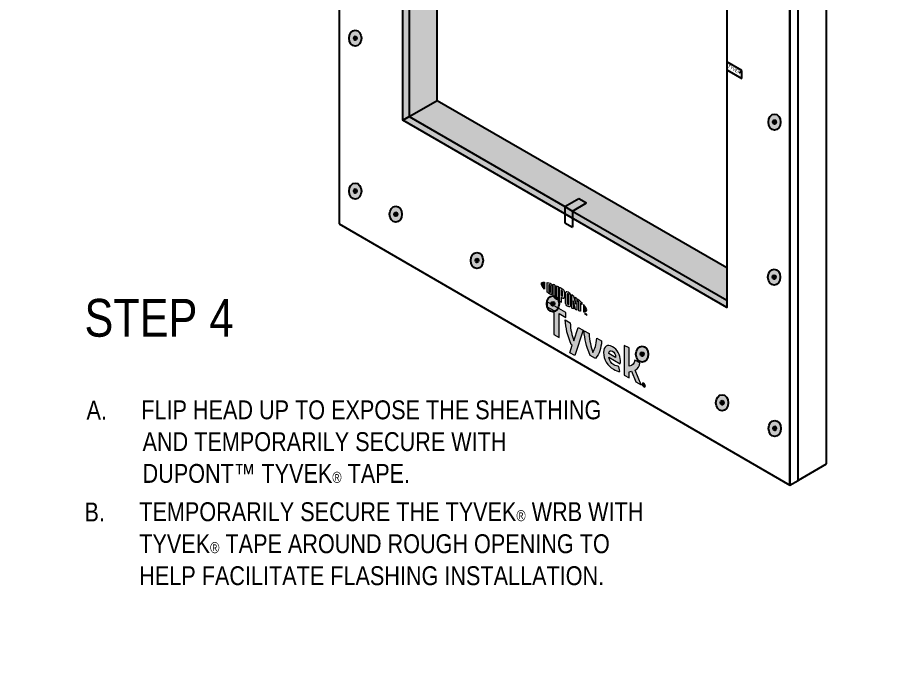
# Model space of a CAD drawing. Header units: inches. Extents: x -17.6 to 82.3, y -15.1 to 23.2.
# Drawn here: x -11.87 to -4.61, y -4.57 to 0.79 of the extents above; entities that cross this region are included whole.
import ezdxf

# ---------------------------------------------------------------- set-up
doc = ezdxf.new("R2010")
doc.units = ezdxf.units.IN
doc.header["$MEASUREMENT"] = 0
for name, color, linetype, lineweight in [('.ATI-TEXT', 7, 'Continuous', 0), ('G-ANNO-TTLB', 7, 'Continuous', 0), ('TYVEK', 7, 'Continuous', 0), ('X-REF - TRACED', 7, 'Continuous', 0)]:
    doc.layers.add(name, color=color, linetype=linetype, lineweight=lineweight)

# ---------------------------------------------------------------- blocks, each defined once
blk = doc.blocks.new('Block_112')
at = {"layer": 'X-REF - TRACED', "true_color": 0x848484, "transparency": 33554687}
h = blk.add_hatch(color=252, dxfattribs=at)
h.dxf.hatch_style = 2
edge = h.paths.add_edge_path()
edge.add_spline(control_points=[(-7.5345, -1.4163), (-7.5345, -1.4273), (-7.5252, -1.443), (-7.509, -1.4612), (-7.509, -1.4612), (-7.509, -1.4012), (-7.509, -1.4012), (-7.5252, -1.4006), (-7.5345, -1.4054), (-7.5345, -1.4163)], knot_values=[0, 0, 0, 0, 1, 1, 1, 2, 2, 2, 3, 3, 3, 3], degree=3, periodic=0)
h = blk.add_hatch(color=252, dxfattribs=at)
h.dxf.hatch_style = 2
edge = h.paths.add_edge_path()
edge.add_spline(control_points=[(-7.4602, -1.4838), (-7.4602, -1.4884), (-7.4626, -1.4885), (-7.4655, -1.4868), (-7.4677, -1.4855), (-7.4712, -1.4826), (-7.474, -1.4801), (-7.474, -1.4801), (-7.474, -1.4227), (-7.474, -1.4227), (-7.4712, -1.4235), (-7.4677, -1.4245), (-7.4655, -1.4258), (-7.4626, -1.4275), (-7.4602, -1.4304), (-7.4602, -1.435), (-7.4602, -1.435), (-7.4602, -1.4838), (-7.4602, -1.4838)], knot_values=[0, 0, 0, 0, 1, 1, 1, 2, 2, 2, 3, 3, 3, 4, 4, 4, 5, 5, 5, 6, 6, 6, 6], degree=3, periodic=0)
edge = h.paths.add_edge_path()
edge.add_spline(control_points=[(-7.4636, -1.4119), (-7.4681, -1.4093), (-7.4747, -1.4071), (-7.4865, -1.4044), (-7.4865, -1.4044), (-7.4865, -1.484), (-7.4865, -1.484), (-7.4761, -1.4936), (-7.4681, -1.5003), (-7.4636, -1.5029), (-7.4532, -1.509), (-7.4473, -1.505), (-7.4473, -1.4933), (-7.4473, -1.4933), (-7.4473, -1.4405), (-7.4473, -1.4405), (-7.4473, -1.4287), (-7.4532, -1.418), (-7.4636, -1.4119)], knot_values=[0, 0, 0, 0, 1, 1, 1, 2, 2, 2, 3, 3, 3, 4, 4, 4, 5, 5, 5, 6, 6, 6, 6], degree=3, periodic=0)
h = blk.add_hatch(color=252, dxfattribs=at)
h.dxf.hatch_style = 2
edge = h.paths.add_edge_path()
edge.add_spline(control_points=[(-7.4108, -1.5216), (-7.4108, -1.5262), (-7.4122, -1.5283), (-7.4172, -1.5247), (-7.4221, -1.5212), (-7.4235, -1.518), (-7.4235, -1.5126), (-7.4235, -1.5126), (-7.4235, -1.426), (-7.4235, -1.426), (-7.4267, -1.4245), (-7.434, -1.4215), (-7.4372, -1.4202), (-7.4372, -1.4202), (-7.4372, -1.5078), (-7.4372, -1.5078), (-7.4372, -1.5217), (-7.4312, -1.5306), (-7.4172, -1.5405), (-7.4044, -1.5496), (-7.3965, -1.5467), (-7.3965, -1.5312), (-7.3965, -1.5312), (-7.3965, -1.4387), (-7.3965, -1.4387), (-7.3992, -1.4373), (-7.408, -1.4331), (-7.4108, -1.4318), (-7.4108, -1.4318), (-7.4108, -1.5216), (-7.4108, -1.5216)], knot_values=[0, 0, 0, 0, 1, 1, 1, 2, 2, 2, 3, 3, 3, 4, 4, 4, 5, 5, 5, 6, 6, 6, 7, 7, 7, 8, 8, 8, 9, 9, 9, 10, 10, 10, 10], degree=3, periodic=0)
h = blk.add_hatch(color=252, dxfattribs=at)
h.dxf.hatch_style = 2
edge = h.paths.add_edge_path()
edge.add_spline(control_points=[(-7.3588, -1.5136), (-7.3588, -1.5186), (-7.3603, -1.5203), (-7.3661, -1.5169), (-7.3661, -1.5169), (-7.3711, -1.5141), (-7.3711, -1.5141), (-7.3711, -1.5141), (-7.3711, -1.4681), (-7.3711, -1.4681), (-7.3689, -1.4692), (-7.3677, -1.4699), (-7.3664, -1.4707), (-7.3601, -1.4743), (-7.3588, -1.4778), (-7.3588, -1.4829), (-7.3588, -1.4829), (-7.3588, -1.5136), (-7.3588, -1.5136)], knot_values=[0, 0, 0, 0, 1, 1, 1, 2, 2, 2, 3, 3, 3, 4, 4, 4, 5, 5, 5, 6, 6, 6, 6], degree=3, periodic=0)
edge = h.paths.add_edge_path()
edge.add_spline(control_points=[(-7.3655, -1.4549), (-7.368, -1.4534), (-7.3771, -1.4486), (-7.3854, -1.4443), (-7.3854, -1.4443), (-7.3854, -1.5609), (-7.3854, -1.5609), (-7.3826, -1.5627), (-7.3751, -1.5674), (-7.3711, -1.5698), (-7.3711, -1.5698), (-7.3711, -1.5303), (-7.3711, -1.5303), (-7.3711, -1.5303), (-7.3655, -1.5335), (-7.3655, -1.5335), (-7.3506, -1.5421), (-7.3443, -1.538), (-7.3443, -1.5232), (-7.3443, -1.5232), (-7.3443, -1.4888), (-7.3443, -1.4888), (-7.3443, -1.4743), (-7.3513, -1.4631), (-7.3655, -1.4549)], knot_values=[0, 0, 0, 0, 1, 1, 1, 2, 2, 2, 3, 3, 3, 4, 4, 4, 5, 5, 5, 6, 6, 6, 7, 7, 7, 8, 8, 8, 8], degree=3, periodic=0)
h = blk.add_hatch(color=252, dxfattribs=at)
h.dxf.hatch_style = 2
edge = h.paths.add_edge_path()
edge.add_spline(control_points=[(-7.3078, -1.5838), (-7.3078, -1.5884), (-7.3091, -1.59), (-7.3142, -1.5872), (-7.3194, -1.5844), (-7.3208, -1.581), (-7.3208, -1.5762), (-7.3208, -1.5762), (-7.3208, -1.5036), (-7.3208, -1.5036), (-7.3208, -1.4988), (-7.3194, -1.497), (-7.3142, -1.5002), (-7.3091, -1.5033), (-7.3078, -1.5065), (-7.3078, -1.5111), (-7.3078, -1.5111), (-7.3078, -1.5838), (-7.3078, -1.5838)], knot_values=[0, 0, 0, 0, 1, 1, 1, 2, 2, 2, 3, 3, 3, 4, 4, 4, 5, 5, 5, 6, 6, 6, 6], degree=3, periodic=0)
edge = h.paths.add_edge_path()
edge.add_spline(control_points=[(-7.3142, -1.4839), (-7.3274, -1.4755), (-7.3353, -1.4777), (-7.3353, -1.493), (-7.3353, -1.493), (-7.3353, -1.5692), (-7.3353, -1.5692), (-7.3353, -1.5854), (-7.3281, -1.5962), (-7.3142, -1.6036), (-7.3005, -1.6108), (-7.2933, -1.609), (-7.2933, -1.5917), (-7.2933, -1.5917), (-7.2933, -1.519), (-7.2933, -1.519), (-7.2933, -1.5026), (-7.2998, -1.493), (-7.3142, -1.4839)], knot_values=[0, 0, 0, 0, 1, 1, 1, 2, 2, 2, 3, 3, 3, 4, 4, 4, 5, 5, 5, 6, 6, 6, 6], degree=3, periodic=0)
h = blk.add_hatch(color=252, dxfattribs=at)
h.dxf.hatch_style = 2
edge = h.paths.add_edge_path()
edge.add_spline(control_points=[(-7.2537, -1.5837), (-7.2537, -1.5837), (-7.2695, -1.5153), (-7.2695, -1.5153), (-7.2739, -1.5122), (-7.2791, -1.5085), (-7.2831, -1.5058), (-7.2831, -1.5058), (-7.2831, -1.6176), (-7.2831, -1.6176), (-7.2802, -1.6189), (-7.273, -1.6221), (-7.2693, -1.6237), (-7.2693, -1.6237), (-7.2705, -1.5572), (-7.2705, -1.5572), (-7.2705, -1.5572), (-7.2537, -1.6302), (-7.2537, -1.6302), (-7.2501, -1.6316), (-7.2449, -1.6336), (-7.2415, -1.6348), (-7.2415, -1.6348), (-7.2415, -1.5365), (-7.2415, -1.5365), (-7.2451, -1.5337), (-7.2516, -1.5287), (-7.2547, -1.5263), (-7.2547, -1.5263), (-7.2537, -1.5837), (-7.2537, -1.5837)], knot_values=[0, 0, 0, 0, 1, 1, 1, 2, 2, 2, 3, 3, 3, 4, 4, 4, 5, 5, 5, 6, 6, 6, 7, 7, 7, 8, 8, 8, 9, 9, 9, 10, 10, 10, 10], degree=3, periodic=0)
h = blk.add_hatch(color=252, dxfattribs=at)
h.dxf.hatch_style = 2
edge = h.paths.add_edge_path()
edge.add_spline(control_points=[(-7.2344, -1.5578), (-7.2309, -1.5606), (-7.2274, -1.5634), (-7.224, -1.5662), (-7.224, -1.5662), (-7.224, -1.6405), (-7.224, -1.6405), (-7.2209, -1.6415), (-7.2151, -1.6431), (-7.2112, -1.644), (-7.2112, -1.644), (-7.2112, -1.5771), (-7.2112, -1.5771), (-7.2075, -1.5803), (-7.204, -1.5835), (-7.2008, -1.5864), (-7.2008, -1.5864), (-7.2008, -1.572), (-7.2008, -1.572), (-7.2109, -1.5621), (-7.2218, -1.5526), (-7.2344, -1.5422), (-7.2344, -1.5422), (-7.2344, -1.5578), (-7.2344, -1.5578)], knot_values=[0, 0, 0, 0, 1, 1, 1, 2, 2, 2, 3, 3, 3, 4, 4, 4, 5, 5, 5, 6, 6, 6, 7, 7, 7, 8, 8, 8, 8], degree=3, periodic=0)
h = blk.add_hatch(color=252, dxfattribs=at)
h.dxf.hatch_style = 2
edge = h.paths.add_edge_path()
edge.add_spline(control_points=[(-7.1599, -1.6326), (-7.1599, -1.6436), (-7.1692, -1.6485), (-7.1855, -1.648), (-7.1855, -1.648), (-7.1855, -1.5879), (-7.1855, -1.5879), (-7.1692, -1.6061), (-7.1599, -1.6217), (-7.1599, -1.6326)], knot_values=[0, 0, 0, 0, 1, 1, 1, 2, 2, 2, 3, 3, 3, 3], degree=3, periodic=0)
h = blk.add_hatch(color=252, dxfattribs=at)
h.dxf.hatch_style = 2
edge = h.paths.add_edge_path()
edge.add_spline(control_points=[(-7.1675, -1.6643), (-7.1675, -1.6643), (-7.166, -1.6652), (-7.166, -1.6652), (-7.166, -1.6652), (-7.1637, -1.6707), (-7.1637, -1.6707), (-7.1637, -1.6707), (-7.1614, -1.6679), (-7.1614, -1.6679), (-7.1614, -1.6679), (-7.1599, -1.6687), (-7.1599, -1.6687), (-7.1599, -1.6687), (-7.1599, -1.6774), (-7.1599, -1.6774), (-7.1599, -1.6774), (-7.1613, -1.6766), (-7.1613, -1.6766), (-7.1613, -1.6766), (-7.1613, -1.6704), (-7.1613, -1.6704), (-7.1613, -1.6704), (-7.1636, -1.6732), (-7.1636, -1.6732), (-7.1636, -1.6732), (-7.1638, -1.6731), (-7.1638, -1.6731), (-7.1638, -1.6731), (-7.1661, -1.6677), (-7.1661, -1.6677), (-7.1661, -1.6677), (-7.1661, -1.6738), (-7.1661, -1.6738), (-7.1661, -1.6738), (-7.1675, -1.673), (-7.1675, -1.673), (-7.1675, -1.673), (-7.1675, -1.6643), (-7.1675, -1.6643)], knot_values=[0, 0, 0, 0, 1, 1, 1, 2, 2, 2, 3, 3, 3, 4, 4, 4, 5, 5, 5, 6, 6, 6, 7, 7, 7, 8, 8, 8, 9, 9, 9, 10, 10, 10, 11, 11, 11, 12, 12, 12, 13, 13, 13, 13], degree=3, periodic=0)
edge = h.paths.add_edge_path()
edge.add_spline(control_points=[(-7.1729, -1.6628), (-7.1729, -1.6628), (-7.1752, -1.6614), (-7.1752, -1.6614), (-7.1752, -1.6614), (-7.1752, -1.6599), (-7.1752, -1.6599), (-7.1752, -1.6599), (-7.1691, -1.6634), (-7.1691, -1.6634), (-7.1691, -1.6634), (-7.1691, -1.6649), (-7.1691, -1.6649), (-7.1691, -1.6649), (-7.1715, -1.6636), (-7.1715, -1.6636), (-7.1715, -1.6636), (-7.1715, -1.6707), (-7.1715, -1.6707), (-7.1715, -1.6707), (-7.1729, -1.6699), (-7.1729, -1.6699), (-7.1729, -1.6699), (-7.1729, -1.6628), (-7.1729, -1.6628)], knot_values=[0, 0, 0, 0, 1, 1, 1, 2, 2, 2, 3, 3, 3, 4, 4, 4, 5, 5, 5, 6, 6, 6, 7, 7, 7, 8, 8, 8, 8], degree=3, periodic=0)
at = {"layer": 'X-REF - TRACED'}
for points, knots in [([(-7.5345, -1.4163), (-7.5345, -1.4273), (-7.5252, -1.443), (-7.509, -1.4612), (-7.509, -1.4612), (-7.509, -1.4012), (-7.509, -1.4012), (-7.5252, -1.4006), (-7.5345, -1.4054), (-7.5345, -1.4163)], [0, 0, 0, 0, 1, 1, 1, 2, 2, 2, 3, 3, 3, 3]), ([(-7.4636, -1.4119), (-7.4681, -1.4093), (-7.4747, -1.4071), (-7.4865, -1.4044), (-7.4865, -1.4044), (-7.4865, -1.484), (-7.4865, -1.484), (-7.4761, -1.4936), (-7.4681, -1.5003), (-7.4636, -1.5029), (-7.4532, -1.509), (-7.4473, -1.505), (-7.4473, -1.4933), (-7.4473, -1.4933), (-7.4473, -1.4405), (-7.4473, -1.4405), (-7.4473, -1.4287), (-7.4532, -1.418), (-7.4636, -1.4119)], [0, 0, 0, 0, 1, 1, 1, 2, 2, 2, 3, 3, 3, 4, 4, 4, 5, 5, 5, 6, 6, 6, 6]), ([(-7.4602, -1.4838), (-7.4602, -1.4884), (-7.4626, -1.4885), (-7.4655, -1.4868), (-7.4677, -1.4855), (-7.4712, -1.4826), (-7.474, -1.4801), (-7.474, -1.4801), (-7.474, -1.4227), (-7.474, -1.4227), (-7.4712, -1.4235), (-7.4677, -1.4245), (-7.4655, -1.4258), (-7.4626, -1.4275), (-7.4602, -1.4304), (-7.4602, -1.435), (-7.4602, -1.435), (-7.4602, -1.4838), (-7.4602, -1.4838)], [0, 0, 0, 0, 1, 1, 1, 2, 2, 2, 3, 3, 3, 4, 4, 4, 5, 5, 5, 6, 6, 6, 6]), ([(-7.4108, -1.5216), (-7.4108, -1.5262), (-7.4122, -1.5283), (-7.4172, -1.5247), (-7.4221, -1.5212), (-7.4235, -1.518), (-7.4235, -1.5126), (-7.4235, -1.5126), (-7.4235, -1.426), (-7.4235, -1.426), (-7.4267, -1.4245), (-7.434, -1.4215), (-7.4372, -1.4202), (-7.4372, -1.4202), (-7.4372, -1.5078), (-7.4372, -1.5078), (-7.4372, -1.5217), (-7.4312, -1.5306), (-7.4172, -1.5405), (-7.4044, -1.5496), (-7.3965, -1.5467), (-7.3965, -1.5312), (-7.3965, -1.5312), (-7.3965, -1.4387), (-7.3965, -1.4387), (-7.3992, -1.4373), (-7.408, -1.4331), (-7.4108, -1.4318), (-7.4108, -1.4318), (-7.4108, -1.5216), (-7.4108, -1.5216)], [0, 0, 0, 0, 1, 1, 1, 2, 2, 2, 3, 3, 3, 4, 4, 4, 5, 5, 5, 6, 6, 6, 7, 7, 7, 8, 8, 8, 9, 9, 9, 10, 10, 10, 10]), ([(-7.3655, -1.4549), (-7.368, -1.4534), (-7.3771, -1.4486), (-7.3854, -1.4443), (-7.3854, -1.4443), (-7.3854, -1.5609), (-7.3854, -1.5609), (-7.3826, -1.5627), (-7.3751, -1.5674), (-7.3711, -1.5698), (-7.3711, -1.5698), (-7.3711, -1.5303), (-7.3711, -1.5303), (-7.3711, -1.5303), (-7.3655, -1.5335), (-7.3655, -1.5335), (-7.3506, -1.5421), (-7.3443, -1.538), (-7.3443, -1.5232), (-7.3443, -1.5232), (-7.3443, -1.4888), (-7.3443, -1.4888), (-7.3443, -1.4743), (-7.3513, -1.4631), (-7.3655, -1.4549)], [0, 0, 0, 0, 1, 1, 1, 2, 2, 2, 3, 3, 3, 4, 4, 4, 5, 5, 5, 6, 6, 6, 7, 7, 7, 8, 8, 8, 8]), ([(-7.3588, -1.5136), (-7.3588, -1.5186), (-7.3603, -1.5203), (-7.3661, -1.5169), (-7.3661, -1.5169), (-7.3711, -1.5141), (-7.3711, -1.5141), (-7.3711, -1.5141), (-7.3711, -1.4681), (-7.3711, -1.4681), (-7.3689, -1.4692), (-7.3677, -1.4699), (-7.3664, -1.4707), (-7.3601, -1.4743), (-7.3588, -1.4778), (-7.3588, -1.4829), (-7.3588, -1.4829), (-7.3588, -1.5136), (-7.3588, -1.5136)], [0, 0, 0, 0, 1, 1, 1, 2, 2, 2, 3, 3, 3, 4, 4, 4, 5, 5, 5, 6, 6, 6, 6]), ([(-7.3142, -1.4839), (-7.3274, -1.4755), (-7.3353, -1.4777), (-7.3353, -1.493), (-7.3353, -1.493), (-7.3353, -1.5692), (-7.3353, -1.5692), (-7.3353, -1.5854), (-7.3281, -1.5962), (-7.3142, -1.6036), (-7.3005, -1.6108), (-7.2933, -1.609), (-7.2933, -1.5917), (-7.2933, -1.5917), (-7.2933, -1.519), (-7.2933, -1.519), (-7.2933, -1.5026), (-7.2998, -1.493), (-7.3142, -1.4839)], [0, 0, 0, 0, 1, 1, 1, 2, 2, 2, 3, 3, 3, 4, 4, 4, 5, 5, 5, 6, 6, 6, 6]), ([(-7.3078, -1.5838), (-7.3078, -1.5884), (-7.3091, -1.59), (-7.3142, -1.5872), (-7.3194, -1.5844), (-7.3208, -1.581), (-7.3208, -1.5762), (-7.3208, -1.5762), (-7.3208, -1.5036), (-7.3208, -1.5036), (-7.3208, -1.4988), (-7.3194, -1.497), (-7.3142, -1.5002), (-7.3091, -1.5033), (-7.3078, -1.5065), (-7.3078, -1.5111), (-7.3078, -1.5111), (-7.3078, -1.5838), (-7.3078, -1.5838)], [0, 0, 0, 0, 1, 1, 1, 2, 2, 2, 3, 3, 3, 4, 4, 4, 5, 5, 5, 6, 6, 6, 6]), ([(-7.2537, -1.5837), (-7.2537, -1.5837), (-7.2695, -1.5153), (-7.2695, -1.5153), (-7.2739, -1.5122), (-7.2791, -1.5085), (-7.2831, -1.5058), (-7.2831, -1.5058), (-7.2831, -1.6176), (-7.2831, -1.6176), (-7.2802, -1.6189), (-7.273, -1.6221), (-7.2693, -1.6237), (-7.2693, -1.6237), (-7.2705, -1.5572), (-7.2705, -1.5572), (-7.2705, -1.5572), (-7.2537, -1.6302), (-7.2537, -1.6302), (-7.2501, -1.6316), (-7.2449, -1.6336), (-7.2415, -1.6348), (-7.2415, -1.6348), (-7.2415, -1.5365), (-7.2415, -1.5365), (-7.2451, -1.5337), (-7.2516, -1.5287), (-7.2547, -1.5263), (-7.2547, -1.5263), (-7.2537, -1.5837), (-7.2537, -1.5837)], [0, 0, 0, 0, 1, 1, 1, 2, 2, 2, 3, 3, 3, 4, 4, 4, 5, 5, 5, 6, 6, 6, 7, 7, 7, 8, 8, 8, 9, 9, 9, 10, 10, 10, 10]), ([(-7.2344, -1.5578), (-7.2309, -1.5606), (-7.2274, -1.5634), (-7.224, -1.5662), (-7.224, -1.5662), (-7.224, -1.6405), (-7.224, -1.6405), (-7.2209, -1.6415), (-7.2151, -1.6431), (-7.2112, -1.644), (-7.2112, -1.644), (-7.2112, -1.5771), (-7.2112, -1.5771), (-7.2075, -1.5803), (-7.204, -1.5835), (-7.2008, -1.5864), (-7.2008, -1.5864), (-7.2008, -1.572), (-7.2008, -1.572), (-7.2109, -1.5621), (-7.2218, -1.5526), (-7.2344, -1.5422), (-7.2344, -1.5422), (-7.2344, -1.5578), (-7.2344, -1.5578)], [0, 0, 0, 0, 1, 1, 1, 2, 2, 2, 3, 3, 3, 4, 4, 4, 5, 5, 5, 6, 6, 6, 7, 7, 7, 8, 8, 8, 8]), ([(-7.1599, -1.6326), (-7.1599, -1.6436), (-7.1692, -1.6485), (-7.1855, -1.648), (-7.1855, -1.648), (-7.1855, -1.5879), (-7.1855, -1.5879), (-7.1692, -1.6061), (-7.1599, -1.6217), (-7.1599, -1.6326)], [0, 0, 0, 0, 1, 1, 1, 2, 2, 2, 3, 3, 3, 3]), ([(-7.1729, -1.6628), (-7.1729, -1.6628), (-7.1752, -1.6614), (-7.1752, -1.6614), (-7.1752, -1.6614), (-7.1752, -1.6599), (-7.1752, -1.6599), (-7.1752, -1.6599), (-7.1691, -1.6634), (-7.1691, -1.6634), (-7.1691, -1.6634), (-7.1691, -1.6649), (-7.1691, -1.6649), (-7.1691, -1.6649), (-7.1715, -1.6636), (-7.1715, -1.6636), (-7.1715, -1.6636), (-7.1715, -1.6707), (-7.1715, -1.6707), (-7.1715, -1.6707), (-7.1729, -1.6699), (-7.1729, -1.6699), (-7.1729, -1.6699), (-7.1729, -1.6628), (-7.1729, -1.6628)], [0, 0, 0, 0, 1, 1, 1, 2, 2, 2, 3, 3, 3, 4, 4, 4, 5, 5, 5, 6, 6, 6, 7, 7, 7, 8, 8, 8, 8]), ([(-7.1675, -1.6643), (-7.1675, -1.6643), (-7.166, -1.6652), (-7.166, -1.6652), (-7.166, -1.6652), (-7.1637, -1.6707), (-7.1637, -1.6707), (-7.1637, -1.6707), (-7.1614, -1.6679), (-7.1614, -1.6679), (-7.1614, -1.6679), (-7.1599, -1.6687), (-7.1599, -1.6687), (-7.1599, -1.6687), (-7.1599, -1.6774), (-7.1599, -1.6774), (-7.1599, -1.6774), (-7.1613, -1.6766), (-7.1613, -1.6766), (-7.1613, -1.6766), (-7.1613, -1.6704), (-7.1613, -1.6704), (-7.1613, -1.6704), (-7.1636, -1.6732), (-7.1636, -1.6732), (-7.1636, -1.6732), (-7.1638, -1.6731), (-7.1638, -1.6731), (-7.1638, -1.6731), (-7.1661, -1.6677), (-7.1661, -1.6677), (-7.1661, -1.6677), (-7.1661, -1.6738), (-7.1661, -1.6738), (-7.1661, -1.6738), (-7.1675, -1.673), (-7.1675, -1.673), (-7.1675, -1.673), (-7.1675, -1.6643), (-7.1675, -1.6643)], [0, 0, 0, 0, 1, 1, 1, 2, 2, 2, 3, 3, 3, 4, 4, 4, 5, 5, 5, 6, 6, 6, 7, 7, 7, 8, 8, 8, 9, 9, 9, 10, 10, 10, 11, 11, 11, 12, 12, 12, 13, 13, 13, 13])]:
    blk.add_open_spline(points, degree=3, knots=knots, dxfattribs=at)
blk = doc.blocks.new('Block_116')
at = {"layer": 'X-REF - TRACED', "true_color": 0x848484, "transparency": 33554687}
h = blk.add_hatch(color=252, dxfattribs=at)
h.dxf.hatch_style = 2
h.paths.add_polyline_path([(-7.3327, -1.6528), (-7.4865, -1.564), (-7.4865, -1.6058), (-7.431, -1.6379), (-7.431, -1.8357), (-7.3883, -1.8604), (-7.3883, -1.6625), (-7.3327, -1.6946)])
h = blk.add_hatch(color=252, dxfattribs=at)
h.dxf.hatch_style = 2
edge = h.paths.add_edge_path()
edge.add_spline(control_points=[(-7.0771, -1.8651), (-7.0798, -1.9221), (-7.0911, -1.9553), (-7.1087, -1.9838), (-7.1258, -1.9353), (-7.1368, -1.8892), (-7.1401, -1.8287), (-7.1401, -1.8287), (-7.1816, -1.8048), (-7.1816, -1.8048), (-7.1771, -1.8762), (-7.1637, -1.9281), (-7.1314, -2.0087), (-7.1314, -2.0087), (-7.0858, -2.035), (-7.0858, -2.035), (-7.0547, -1.991), (-7.0419, -1.9543), (-7.0359, -1.8889), (-7.0359, -1.8889), (-7.0771, -1.8651), (-7.0771, -1.8651)], knot_values=[0, 0, 0, 0, 1, 1, 1, 2, 2, 2, 3, 3, 3, 4, 4, 4, 5, 5, 5, 6, 6, 6, 7, 7, 7, 7], degree=3, periodic=0)
h = blk.add_hatch(color=252, dxfattribs=at)
h.dxf.hatch_style = 2
edge = h.paths.add_edge_path()
edge.add_spline(control_points=[(-6.9771, -1.9937), (-6.9771, -1.9937), (-6.9203, -2.0265), (-6.9203, -2.0265), (-6.9203, -2.0265), (-6.9203, -2.0224), (-6.9203, -2.0224), (-6.9203, -2.0032), (-6.9293, -1.984), (-6.9457, -1.9745), (-6.963, -1.9645), (-6.9744, -1.972), (-6.9771, -1.9937)], knot_values=[0, 0, 0, 0, 1, 1, 1, 2, 2, 2, 3, 3, 3, 4, 4, 4, 4], degree=3, periodic=0)
edge = h.paths.add_edge_path()
edge.add_spline(control_points=[(-6.8866, -2.1425), (-6.8997, -2.1418), (-6.9191, -2.1353), (-6.9388, -2.124), (-6.9869, -2.0962), (-7.0198, -2.0423), (-7.0198, -1.9855), (-7.0198, -1.9311), (-6.9896, -1.9115), (-6.9457, -1.9369), (-6.9066, -1.9594), (-6.8809, -2.0061), (-6.8809, -2.052), (-6.8809, -2.0622), (-6.8815, -2.0708), (-6.8821, -2.0773), (-6.8821, -2.0773), (-6.9765, -2.0228), (-6.9765, -2.0228), (-6.9726, -2.0524), (-6.9586, -2.0729), (-6.9347, -2.0867), (-6.92, -2.0951), (-6.906, -2.0995), (-6.8932, -2.1007), (-6.8932, -2.1007), (-6.8866, -2.1425), (-6.8866, -2.1425)], knot_values=[0, 0, 0, 0, 1, 1, 1, 2, 2, 2, 3, 3, 3, 4, 4, 4, 5, 5, 5, 6, 6, 6, 7, 7, 7, 8, 8, 8, 9, 9, 9, 9], degree=3, periodic=0)
h = blk.add_hatch(color=252, dxfattribs=at)
h.dxf.hatch_style = 2
edge = h.paths.add_edge_path()
edge.add_spline(control_points=[(-6.7588, -2.1304), (-6.7588, -2.1304), (-6.7092, -2.2524), (-6.7092, -2.2524), (-6.7092, -2.2524), (-6.754, -2.2266), (-6.754, -2.2266), (-6.754, -2.2266), (-6.7883, -2.14), (-6.7883, -2.14), (-6.7946, -2.1415), (-6.8012, -2.1429), (-6.8083, -2.1438), (-6.8083, -2.1438), (-6.8083, -2.1952), (-6.8083, -2.1952), (-6.8083, -2.1952), (-6.8496, -2.1714), (-6.8496, -2.1714), (-6.8496, -2.1714), (-6.8496, -1.926), (-6.8496, -1.926), (-6.8496, -1.926), (-6.8083, -1.9474), (-6.8083, -1.9474), (-6.8083, -1.9474), (-6.8083, -2.0983), (-6.8083, -2.0983), (-6.7803, -2.0936), (-6.7665, -2.0776), (-6.7618, -2.0472), (-6.7618, -2.0472), (-6.7209, -2.0708), (-6.7209, -2.0708), (-6.7217, -2.0997), (-6.7349, -2.1185), (-6.7588, -2.1304)], knot_values=[0, 0, 0, 0, 1, 1, 1, 2, 2, 2, 3, 3, 3, 4, 4, 4, 5, 5, 5, 6, 6, 6, 7, 7, 7, 8, 8, 8, 9, 9, 9, 10, 10, 10, 11, 11, 11, 12, 12, 12, 12], degree=3, periodic=0)
at = {"layer": 'X-REF - TRACED'}
blk.add_lwpolyline([(-7.3327, -1.6528), (-7.4865, -1.564), (-7.4865, -1.6058), (-7.431, -1.6379), (-7.431, -1.8357), (-7.3883, -1.8604), (-7.3883, -1.6625), (-7.3327, -1.6946)], close=True, dxfattribs=at)
for points, knots in [([(-7.0771, -1.8651), (-7.0798, -1.9221), (-7.0911, -1.9553), (-7.1087, -1.9838), (-7.1258, -1.9353), (-7.1368, -1.8892), (-7.1401, -1.8287), (-7.1401, -1.8287), (-7.1816, -1.8048), (-7.1816, -1.8048), (-7.1771, -1.8762), (-7.1637, -1.9281), (-7.1314, -2.0087), (-7.1314, -2.0087), (-7.0858, -2.035), (-7.0858, -2.035), (-7.0547, -1.991), (-7.0419, -1.9543), (-7.0359, -1.8889), (-7.0359, -1.8889), (-7.0771, -1.8651), (-7.0771, -1.8651)], [0, 0, 0, 0, 1, 1, 1, 2, 2, 2, 3, 3, 3, 4, 4, 4, 5, 5, 5, 6, 6, 6, 7, 7, 7, 7]), ([(-6.8866, -2.1425), (-6.8997, -2.1418), (-6.9191, -2.1353), (-6.9388, -2.124), (-6.9869, -2.0962), (-7.0198, -2.0423), (-7.0198, -1.9855), (-7.0198, -1.9311), (-6.9896, -1.9115), (-6.9457, -1.9369), (-6.9066, -1.9594), (-6.8809, -2.0061), (-6.8809, -2.052), (-6.8809, -2.0622), (-6.8815, -2.0708), (-6.8821, -2.0773), (-6.8821, -2.0773), (-6.9765, -2.0228), (-6.9765, -2.0228), (-6.9726, -2.0524), (-6.9586, -2.0729), (-6.9347, -2.0867), (-6.92, -2.0951), (-6.906, -2.0995), (-6.8932, -2.1007), (-6.8932, -2.1007), (-6.8866, -2.1425), (-6.8866, -2.1425)], [0, 0, 0, 0, 1, 1, 1, 2, 2, 2, 3, 3, 3, 4, 4, 4, 5, 5, 5, 6, 6, 6, 7, 7, 7, 8, 8, 8, 9, 9, 9, 9]), ([(-6.7588, -2.1304), (-6.7588, -2.1304), (-6.7092, -2.2524), (-6.7092, -2.2524), (-6.7092, -2.2524), (-6.754, -2.2266), (-6.754, -2.2266), (-6.754, -2.2266), (-6.7883, -2.14), (-6.7883, -2.14), (-6.7946, -2.1415), (-6.8012, -2.1429), (-6.8083, -2.1438), (-6.8083, -2.1438), (-6.8083, -2.1952), (-6.8083, -2.1952), (-6.8083, -2.1952), (-6.8496, -2.1714), (-6.8496, -2.1714), (-6.8496, -2.1714), (-6.8496, -1.926), (-6.8496, -1.926), (-6.8496, -1.926), (-6.8083, -1.9474), (-6.8083, -1.9474), (-6.8083, -1.9474), (-6.8083, -2.0983), (-6.8083, -2.0983), (-6.7803, -2.0936), (-6.7665, -2.0776), (-6.7618, -2.0472), (-6.7618, -2.0472), (-6.7209, -2.0708), (-6.7209, -2.0708), (-6.7217, -2.0997), (-6.7349, -2.1185), (-6.7588, -2.1304)], [0, 0, 0, 0, 1, 1, 1, 2, 2, 2, 3, 3, 3, 4, 4, 4, 5, 5, 5, 6, 6, 6, 7, 7, 7, 8, 8, 8, 9, 9, 9, 10, 10, 10, 11, 11, 11, 12, 12, 12, 12]), ([(-6.9771, -1.9937), (-6.9771, -1.9937), (-6.9203, -2.0265), (-6.9203, -2.0265), (-6.9203, -2.0265), (-6.9203, -2.0224), (-6.9203, -2.0224), (-6.9203, -2.0032), (-6.9293, -1.984), (-6.9457, -1.9745), (-6.963, -1.9645), (-6.9744, -1.972), (-6.9771, -1.9937)], [0, 0, 0, 0, 1, 1, 1, 2, 2, 2, 3, 3, 3, 4, 4, 4, 4])]:
    blk.add_open_spline(points, degree=3, knots=knots, dxfattribs=at)
blk = doc.blocks.new('Block_115')
at = {"layer": 'X-REF - TRACED', "true_color": 0x848484, "transparency": 33554687}
h = blk.add_hatch(color=252, dxfattribs=at)
h.dxf.hatch_style = 2
edge = h.paths.add_edge_path()
edge.add_spline(control_points=[(-7.2301, -1.7767), (-7.2301, -1.7767), (-7.2671, -1.8871), (-7.2671, -1.8871), (-7.2829, -1.8409), (-7.2931, -1.7963), (-7.2962, -1.7386), (-7.2962, -1.7386), (-7.3377, -1.7146), (-7.3377, -1.7146), (-7.3333, -1.786), (-7.3198, -1.8379), (-7.2876, -1.9185), (-7.2876, -1.9185), (-7.2793, -1.9233), (-7.2793, -1.9233), (-7.2793, -1.9233), (-7.3004, -1.9864), (-7.3004, -1.9864), (-7.3004, -1.9864), (-7.2592, -2.0102), (-7.2592, -2.0102), (-7.2592, -2.0102), (-7.1889, -1.8005), (-7.1889, -1.8005), (-7.1889, -1.8005), (-7.2301, -1.7767), (-7.2301, -1.7767)], knot_values=[0, 0, 0, 0, 1, 1, 1, 2, 2, 2, 3, 3, 3, 4, 4, 4, 5, 5, 5, 6, 6, 6, 7, 7, 7, 8, 8, 8, 9, 9, 9, 9], degree=3, periodic=0)
at = {"layer": 'X-REF - TRACED'}
blk.add_open_spline([(-7.2301, -1.7767), (-7.2301, -1.7767), (-7.2671, -1.8871), (-7.2671, -1.8871), (-7.2829, -1.8409), (-7.2931, -1.7963), (-7.2962, -1.7386), (-7.2962, -1.7386), (-7.3377, -1.7146), (-7.3377, -1.7146), (-7.3333, -1.786), (-7.3198, -1.8379), (-7.2876, -1.9185), (-7.2876, -1.9185), (-7.2793, -1.9233), (-7.2793, -1.9233), (-7.2793, -1.9233), (-7.3004, -1.9864), (-7.3004, -1.9864), (-7.3004, -1.9864), (-7.2592, -2.0102), (-7.2592, -2.0102), (-7.2592, -2.0102), (-7.1889, -1.8005), (-7.1889, -1.8005), (-7.1889, -1.8005), (-7.2301, -1.7767), (-7.2301, -1.7767)], degree=3, knots=[0, 0, 0, 0, 1, 1, 1, 2, 2, 2, 3, 3, 3, 4, 4, 4, 5, 5, 5, 6, 6, 6, 7, 7, 7, 8, 8, 8, 9, 9, 9, 9], dxfattribs=at)
blk.add_blockref('Block_116', (0, 0), dxfattribs=at)
blk = doc.blocks.new('Block_117')
at = {"layer": 'X-REF - TRACED', "true_color": 0x848484, "transparency": 33554687}
h = blk.add_hatch(color=252, dxfattribs=at)
h.dxf.hatch_style = 2
edge = h.paths.add_edge_path()
edge.add_spline(control_points=[(-6.6894, -2.2477), (-6.6894, -2.2477), (-6.6894, -2.2522), (-6.6894, -2.2522), (-6.6894, -2.2522), (-6.6877, -2.2532), (-6.6877, -2.2532), (-6.6861, -2.2541), (-6.6852, -2.2541), (-6.6852, -2.2524), (-6.6852, -2.2507), (-6.6861, -2.2496), (-6.6877, -2.2487), (-6.6877, -2.2487), (-6.6894, -2.2477), (-6.6894, -2.2477)], knot_values=[0, 0, 0, 0, 1, 1, 1, 2, 2, 2, 3, 3, 3, 4, 4, 4, 5, 5, 5, 5], degree=3, periodic=0)
edge = h.paths.add_edge_path()
edge.add_spline(control_points=[(-6.6924, -2.2432), (-6.6924, -2.2432), (-6.6877, -2.2459), (-6.6877, -2.2459), (-6.6841, -2.2479), (-6.6824, -2.2509), (-6.6824, -2.2541), (-6.6824, -2.2562), (-6.6833, -2.2573), (-6.685, -2.2571), (-6.6841, -2.2595), (-6.6829, -2.2621), (-6.6814, -2.265), (-6.6814, -2.265), (-6.6849, -2.263), (-6.6849, -2.263), (-6.6862, -2.2604), (-6.6871, -2.2582), (-6.6879, -2.2559), (-6.6879, -2.2559), (-6.6894, -2.255), (-6.6894, -2.255), (-6.6894, -2.255), (-6.6894, -2.2604), (-6.6894, -2.2604), (-6.6894, -2.2604), (-6.6924, -2.2587), (-6.6924, -2.2587), (-6.6924, -2.2587), (-6.6924, -2.2432), (-6.6924, -2.2432)], knot_values=[0, 0, 0, 0, 1, 1, 1, 2, 2, 2, 3, 3, 3, 4, 4, 4, 5, 5, 5, 6, 6, 6, 7, 7, 7, 8, 8, 8, 9, 9, 9, 10, 10, 10, 10], degree=3, periodic=0)
edge = h.paths.add_edge_path()
edge.add_spline(control_points=[(-6.6876, -2.242), (-6.6941, -2.2382), (-6.6978, -2.2404), (-6.6978, -2.2481), (-6.6978, -2.2559), (-6.6941, -2.2622), (-6.6876, -2.266), (-6.6811, -2.2697), (-6.6774, -2.2676), (-6.6774, -2.2599), (-6.6774, -2.2522), (-6.6811, -2.2457), (-6.6876, -2.242)], knot_values=[0, 0, 0, 0, 1, 1, 1, 2, 2, 2, 3, 3, 3, 4, 4, 4, 4], degree=3, periodic=0)
edge = h.paths.add_edge_path()
edge.add_spline(control_points=[(-6.6876, -2.2389), (-6.6796, -2.2435), (-6.6743, -2.2524), (-6.6743, -2.2617), (-6.6743, -2.2709), (-6.6796, -2.2736), (-6.6876, -2.269), (-6.6957, -2.2643), (-6.7009, -2.2555), (-6.7009, -2.2463), (-6.7009, -2.2371), (-6.6956, -2.2342), (-6.6876, -2.2389)], knot_values=[0, 0, 0, 0, 1, 1, 1, 2, 2, 2, 3, 3, 3, 4, 4, 4, 4], degree=3, periodic=0)
at = {"layer": 'X-REF - TRACED'}
for points, knots in [([(-6.6876, -2.2389), (-6.6796, -2.2435), (-6.6743, -2.2524), (-6.6743, -2.2617), (-6.6743, -2.2709), (-6.6796, -2.2736), (-6.6876, -2.269), (-6.6957, -2.2643), (-6.7009, -2.2555), (-6.7009, -2.2463), (-6.7009, -2.2371), (-6.6956, -2.2342), (-6.6876, -2.2389)], [0, 0, 0, 0, 1, 1, 1, 2, 2, 2, 3, 3, 3, 4, 4, 4, 4]), ([(-6.6876, -2.242), (-6.6941, -2.2382), (-6.6978, -2.2404), (-6.6978, -2.2481), (-6.6978, -2.2559), (-6.6941, -2.2622), (-6.6876, -2.266), (-6.6811, -2.2697), (-6.6774, -2.2676), (-6.6774, -2.2599), (-6.6774, -2.2522), (-6.6811, -2.2457), (-6.6876, -2.242)], [0, 0, 0, 0, 1, 1, 1, 2, 2, 2, 3, 3, 3, 4, 4, 4, 4]), ([(-6.6924, -2.2432), (-6.6924, -2.2432), (-6.6877, -2.2459), (-6.6877, -2.2459), (-6.6841, -2.2479), (-6.6824, -2.2509), (-6.6824, -2.2541), (-6.6824, -2.2562), (-6.6833, -2.2573), (-6.685, -2.2571), (-6.6841, -2.2595), (-6.6829, -2.2621), (-6.6814, -2.265), (-6.6814, -2.265), (-6.6849, -2.263), (-6.6849, -2.263), (-6.6862, -2.2604), (-6.6871, -2.2582), (-6.6879, -2.2559), (-6.6879, -2.2559), (-6.6894, -2.255), (-6.6894, -2.255), (-6.6894, -2.255), (-6.6894, -2.2604), (-6.6894, -2.2604), (-6.6894, -2.2604), (-6.6924, -2.2587), (-6.6924, -2.2587), (-6.6924, -2.2587), (-6.6924, -2.2432), (-6.6924, -2.2432)], [0, 0, 0, 0, 1, 1, 1, 2, 2, 2, 3, 3, 3, 4, 4, 4, 5, 5, 5, 6, 6, 6, 7, 7, 7, 8, 8, 8, 9, 9, 9, 10, 10, 10, 10]), ([(-6.6894, -2.2477), (-6.6894, -2.2477), (-6.6894, -2.2522), (-6.6894, -2.2522), (-6.6894, -2.2522), (-6.6877, -2.2532), (-6.6877, -2.2532), (-6.6861, -2.2541), (-6.6852, -2.2541), (-6.6852, -2.2524), (-6.6852, -2.2507), (-6.6861, -2.2496), (-6.6877, -2.2487), (-6.6877, -2.2487), (-6.6894, -2.2477), (-6.6894, -2.2477)], [0, 0, 0, 0, 1, 1, 1, 2, 2, 2, 3, 3, 3, 4, 4, 4, 5, 5, 5, 5])]:
    blk.add_open_spline(points, degree=3, knots=knots, dxfattribs=at)
blk = doc.blocks.new('Block_114')
at = {"layer": 'X-REF - TRACED'}
for name in ['Block_115', 'Block_117']:
    blk.add_blockref(name, (0, 0), dxfattribs=at)
blk = doc.blocks.new('Block_113')
at = {"layer": 'X-REF - TRACED'}
blk.add_blockref('Block_114', (0, 0), dxfattribs=at)
blk = doc.blocks.new('Block_111')
at = {"layer": 'X-REF - TRACED'}
for name in ['Block_112', 'Block_113']:
    blk.add_blockref(name, (0, 0), dxfattribs=at)
blk = doc.blocks.new('Block_205')
at = {"layer": 'TYVEK', "true_color": 0x003b71, "transparency": 33554687}
h = blk.add_hatch(color=156, dxfattribs=at)
h.dxf.hatch_style = 2
edge = h.paths.add_edge_path()
edge.add_ellipse((-6.0392, -2.4006), major_axis=(0, 0.0664), ratio=0.766948, start_angle=0, end_angle=360)
at = {"layer": 'TYVEK', "color": 252, "lineweight": 25, "true_color": 0x848484}
for p, q in [((-6.0392, -2.3831), (-6.0392, -2.4173)), ((-6.0527, -2.4002), (-6.0257, -2.4002))]:
    blk.add_line(p, q, dxfattribs=at)
at = {"layer": 'TYVEK', "color": 18, "lineweight": 25, "true_color": 0x000000}
blk.add_ellipse((-6.0392, -2.4006), major_axis=(0, 0.0664), ratio=0.766948, dxfattribs=at)
at = {"layer": 'TYVEK', "color": 252, "lineweight": 25, "true_color": 0x848484}
blk.add_ellipse((-6.0392, -2.4002), major_axis=(0, 0.0171), ratio=0.788846, dxfattribs=at)
blk = doc.blocks.new('Block_373')
at = {"layer": '.ATI-TEXT', "char_height": 0.2, "attachment_point": 7}
for s, insert in [('\\C18;\\c0;\\FArial Narrow|b0|i0|c1;\\H0.156250;\\W1.000000;A.', (-11.301, -2.5399)), ('\\C18;\\c0;\\FArial Narrow|b0|i0|c1;\\H0.156250;\\W1.000000;FLIP HEAD UP TO EXPOSE THE SHEATHING', (-10.8473, -2.5399)), ('\\C18;\\c0;\\FArial Narrow|b0|i0|c1;\\H0.156250;\\W1.000000;AND TEMPORARILY SECURE WITH', (-10.8368, -2.8031)), ('\\C18;\\c0;\\FArial Narrow|b0|i0|c1;\\H0.156252;\\W1.000000;DUPONT™ TYVEK\\H0.091095;®\\H0.156252; TAPE.', (-10.8368, -3.0662))]:
    blk.add_mtext(s, dxfattribs=dict(at, insert=insert))
blk = doc.blocks.new('Block_374')
at = {"layer": '.ATI-TEXT', "char_height": 0.2, "attachment_point": 7}
for s, insert in [('\\C18;\\c0;\\FArial Narrow|b0|i0|c1;\\H0.156250;\\W1.000000;B.', (-11.3178, -3.3833)), ('\\C18;\\c0;\\FArial Narrow|b0|i0|c1;\\H0.156250;\\W1.000000;TEMPORARILY SECURE THE \\H0.156252;TYVEK\\H0.091095;®\\H0.156250; WRB WITH ', (-10.8641, -3.3833)), ('\\C18;\\c0;\\FArial Narrow|b0|i0|c1;\\H0.156252;\\W1.000000;TYVEK\\H0.091095;®\\H0.156250; TAPE AROUND ROUGH OPENING TO ', (-10.8641, -3.6482)), ('\\C18;\\c0;\\FArial Narrow|b0|i0|c1;\\H0.156250;\\W1.000000;HELP FACILITATE FLASHING INSTALLATION.', (-10.8641, -3.913))]:
    blk.add_mtext(s, dxfattribs=dict(at, insert=insert))

msp = doc.modelspace()

# ---------------------------------------------------------------- hatches: boundary and pattern name
at = {"layer": 'G-ANNO-TTLB', "true_color": 0xff00ff, "transparency": 33554687}
h = msp.add_hatch(color=6, dxfattribs=at)
edge = h.paths.add_edge_path()
edge.add_spline(control_points=[(24.6253, -11.0625), (24.6253, -11.0625), (-16.0625, -11.0625), (-16.0625, -11.0625), (-16.0625, -11.0625), (-16.0625, 23.0625), (-16.0625, 23.0625), (-16.0625, 23.0625), (24.6253, 23.0625), (24.6253, 23.0625), (24.6253, 23.0625), (24.6253, -11.0625), (24.6253, -11.0625)], knot_values=[0, 0, 0, 0, 1, 1, 1, 2, 2, 2, 3, 3, 3, 4, 4, 4, 4], degree=3, periodic=0)
edge = h.paths.add_edge_path()
edge.add_spline(control_points=[(-15.9375, 22.9375), (-15.9375, 22.9375), (-15.9375, -10.9375), (-15.9375, -10.9375), (-15.9375, -10.9375), (24.5003, -10.9375), (24.5003, -10.9375), (24.5003, -10.9375), (24.5003, 22.9375), (24.5003, 22.9375), (24.5003, 22.9375), (-15.9375, 22.9375), (-15.9375, 22.9375)], knot_values=[0, 0, 0, 0, 1, 1, 1, 2, 2, 2, 3, 3, 3, 4, 4, 4, 4], degree=3, periodic=0)
edge.add_line((-15.9375, 22.9375), (-15.9375, 22.9375))
at = {"layer": 'TYVEK', "true_color": 0x808080, "transparency": 33554559}
h = msp.add_hatch(color=8, dxfattribs=at)
h.dxf.hatch_style = 2
h.paths.add_polyline_path([(-8.399, 0.0956), (-8.6823, -0.0655), (-8.6831, 3.1226), (-8.3986, 2.9549)])
at = {"layer": 'TYVEK', "true_color": 0x003b71, "transparency": 33554687}
h = msp.add_hatch(color=156, dxfattribs=at)
h.dxf.hatch_style = 2
edge = h.paths.add_edge_path()
edge.add_ellipse((-9.0756, 0.6169), major_axis=(0, 0.0664), ratio=0.766948, start_angle=0, end_angle=360)
at = {"layer": 'TYVEK', "true_color": 0xd6d6d6, "transparency": 33554559}
h = msp.add_hatch(color=254, dxfattribs=at)
h.dxf.hatch_style = 2
h.paths.add_polyline_path([(-8.3977, 0.1016), (-8.6847, -0.0607), (-5.9982, -1.6127), (-5.9988, -1.2824)])
at = {"layer": 'TYVEK', "true_color": 0x003b71, "transparency": 33554687}
h = msp.add_hatch(color=156, dxfattribs=at)
h.dxf.hatch_style = 2
edge = h.paths.add_edge_path()
edge.add_ellipse((-5.6051, -0.0769), major_axis=(0, 0.0664), ratio=0.766948, start_angle=0, end_angle=360)
h = msp.add_hatch(color=156, dxfattribs=at)
h.dxf.hatch_style = 2
edge = h.paths.add_edge_path()
edge.add_ellipse((-9.0756, -0.6481), major_axis=(0, 0.0664), ratio=0.766948, start_angle=0, end_angle=360)
h = msp.add_hatch(color=156, dxfattribs=at)
h.dxf.hatch_style = 2
edge = h.paths.add_edge_path()
edge.add_ellipse((-8.741, -0.8403), major_axis=(0, 0.0664), ratio=0.766948, start_angle=0, end_angle=360)
h = msp.add_hatch(color=156, dxfattribs=at)
h.dxf.hatch_style = 2
edge = h.paths.add_edge_path()
edge.add_ellipse((-8.0681, -1.2231), major_axis=(0, 0.0664), ratio=0.766948, start_angle=0, end_angle=360)
h = msp.add_hatch(color=156, dxfattribs=at)
h.dxf.hatch_style = 2
edge = h.paths.add_edge_path()
edge.add_ellipse((-5.6081, -1.3607), major_axis=(0, 0.0664), ratio=0.766948, start_angle=0, end_angle=360)
h = msp.add_hatch(color=156, dxfattribs=at)
h.dxf.hatch_style = 2
edge = h.paths.add_edge_path()
edge.add_ellipse((-7.4397, -1.5819), major_axis=(0, 0.0664), ratio=0.766948, start_angle=0, end_angle=360)
h = msp.add_hatch(color=156, dxfattribs=at)
h.dxf.hatch_style = 2
edge = h.paths.add_edge_path()
edge.add_ellipse((-6.7009, -1.9983), major_axis=(0, 0.0664), ratio=0.766948, start_angle=0, end_angle=360)
h = msp.add_hatch(color=156, dxfattribs=at)
h.dxf.hatch_style = 2
edge = h.paths.add_edge_path()
edge.add_ellipse((-5.6035, -2.6134), major_axis=(0, 0.0664), ratio=0.766948, start_angle=0, end_angle=360)

# ---------------------------------------------------------------- linework, layer by layer
at = {"layer": 'G-ANNO-TTLB'}
for points in [[(24.6253, -11.0625), (24.6253, -11.0625), (-16.0625, -11.0625), (-16.0625, -11.0625), (-16.0625, -11.0625), (-16.0625, 23.0625), (-16.0625, 23.0625), (-16.0625, 23.0625), (24.6253, 23.0625), (24.6253, 23.0625), (24.6253, 23.0625), (24.6253, -11.0625), (24.6253, -11.0625)], [(-15.9375, 22.9375), (-15.9375, 22.9375), (-15.9375, -10.9375), (-15.9375, -10.9375), (-15.9375, -10.9375), (24.5003, -10.9375), (24.5003, -10.9375), (24.5003, -10.9375), (24.5003, 22.9375), (24.5003, 22.9375), (24.5003, 22.9375), (-15.9375, 22.9375), (-15.9375, 22.9375)]]:
    msp.add_open_spline(points, degree=3, knots=[0, 0, 0, 0, 1, 1, 1, 2, 2, 2, 3, 3, 3, 4, 4, 4, 4], dxfattribs=at)
at = {"layer": 'TYVEK', "color": 18, "lineweight": 25, "true_color": 0x000000}
for p, q in [((-9.2099, 4.9435), (-9.2099, -0.9209)), ((-5.1731, -2.9059), (-5.1766, 2.9859)), ((-8.3977, 0.1016), (-8.3977, 2.9639)), ((-5.4767, 2.8117), (-5.4767, -3.0822)), ((-5.4767, -3.0822), (-5.4767, 2.0094)), ((-9.2099, -0.9209), (-5.4767, -3.0822)), ((-5.4064, -3.0415), (-5.1731, -2.9065))]:
    msp.add_line(p, q, dxfattribs=at)
at = {"layer": 'TYVEK', "color": 2, "lineweight": 25, "true_color": 0xffff00}
for p, q in [((-8.631, 3.0989), (-8.631, -0.0318)), ((-5.4099, -3.0435), (-5.4099, 2.8504)), ((-5.8758, 0.3496), (-6.0001, 0.4209)), ((-6.0001, 0.4209), (-6.0001, 0.3562)), ((-6.0001, 0.3562), (-5.8758, 0.2849)), ((-5.8758, 0.2849), (-5.8758, 0.3496)), ((-8.6831, -0.0616), (-8.631, -0.0318)), ((-8.631, -0.0318), (-7.3415, -0.7768)), ((-7.3415, -0.7768), (-7.2248, -0.7093)), ((-7.2248, -0.7093), (-7.161, -0.746)), ((-7.3413, -0.7767), (-7.3415, -0.9105)), ((-7.3413, -0.7767), (-7.2776, -0.8135)), ((-7.2776, -0.8135), (-7.161, -0.746)), ((-7.2776, -0.8135), (-6, -1.5518)), ((-7.2776, -0.8135), (-7.2776, -0.9472)), ((-7.3415, -0.9105), (-7.2776, -0.9472)), ((-5.4767, -3.0822), (-5.4099, -3.0435))]:
    msp.add_line(p, q, dxfattribs=at)
at = {"layer": 'TYVEK', "color": 252, "lineweight": 25, "true_color": 0x848484}
for p, q in [((-9.0891, 0.6173), (-9.0621, 0.6173)), ((-9.0756, 0.6344), (-9.0756, 0.6002)), ((-5.6051, -0.0593), (-5.6051, -0.0936)), ((-5.6186, -0.0764), (-5.5916, -0.0764)), ((-9.0891, -0.6477), (-9.0621, -0.6477)), ((-9.0756, -0.6306), (-9.0756, -0.6648)), ((-8.7546, -0.8399), (-8.7275, -0.8399)), ((-8.741, -0.8227), (-8.741, -0.857)), ((-8.0816, -1.2227), (-8.0546, -1.2227)), ((-8.0681, -1.2055), (-8.0681, -1.2398)), ((-5.6216, -1.3603), (-5.5946, -1.3603)), ((-5.6081, -1.3431), (-5.6081, -1.3774)), ((-7.4532, -1.5815), (-7.4262, -1.5815)), ((-7.4397, -1.5644), (-7.4397, -1.5986)), ((-6.7144, -1.9978), (-6.6874, -1.9978)), ((-6.7009, -1.9807), (-6.7009, -2.015)), ((-5.617, -2.613), (-5.59, -2.613)), ((-5.6035, -2.5959), (-5.6035, -2.6302))]:
    msp.add_line(p, q, dxfattribs=at)
at = {"layer": 'TYVEK', "color": 18, "lineweight": 25, "true_color": 0x000000}
msp.add_lwpolyline([(-8.6831, 3.129), (-6.0001, 1.5787), (-5.9995, -1.6122), (-8.6831, -0.0616)], close=True, dxfattribs=at)
at = {"layer": 'TYVEK'}
for points in [[(-8.399, 0.0956), (-8.6823, -0.0655), (-8.6831, 3.1226), (-8.3986, 2.9549)], [(-8.3977, 0.1016), (-8.6847, -0.0607), (-5.9982, -1.6127), (-5.9988, -1.2824)]]:
    msp.add_lwpolyline(points, close=True, dxfattribs=at)
at = {"layer": 'TYVEK', "color": 18, "lineweight": 25, "true_color": 0x000000}
msp.add_lwpolyline([(-8.631, -0.0318), (-8.3977, 0.1016), (-6.0001, -1.282)], dxfattribs=at)
for centre in [(-9.0756, 0.6169), (-5.6051, -0.0769), (-9.0756, -0.6481), (-8.741, -0.8403), (-8.0681, -1.2231), (-5.6081, -1.3607), (-7.4397, -1.5819), (-6.7009, -1.9983), (-5.6035, -2.6134)]:
    msp.add_ellipse(centre, major_axis=(0, 0.0664), ratio=0.766948, dxfattribs=at)
at = {"layer": 'TYVEK', "color": 252, "lineweight": 25, "true_color": 0x848484}
for centre in [(-9.0756, 0.6173), (-5.6051, -0.0764), (-9.0756, -0.6477), (-8.741, -0.8399), (-8.0681, -1.2227), (-5.6081, -1.3603), (-7.4397, -1.5815), (-6.7009, -1.9978), (-5.6035, -2.613)]:
    msp.add_ellipse(centre, major_axis=(0, 0.0171), ratio=0.788846, dxfattribs=at)
at = {"layer": 'X-REF - TRACED', "color": 252, "lineweight": 25, "true_color": 0x848484}
msp.add_circle((-5.8874, 0.3351), 0.00252, dxfattribs=at)

# ---------------------------------------------------------------- block references
at = {"layer": '.ATI-TEXT'}
for name in ['Block_373', 'Block_374']:
    msp.add_blockref(name, (0, 0), dxfattribs=at)
at = {"layer": 'TYVEK'}
msp.add_blockref('Block_205', (0, 0), dxfattribs=at)
at = {"layer": 'X-REF - TRACED'}
msp.add_blockref('Block_111', (0, 0), dxfattribs=at)

# ---------------------------------------------------------------- texts
at = {"layer": '.ATI-TEXT', "insert": (-11.3178, -1.8583), "char_height": 0.2, "attachment_point": 7}
msp.add_mtext('\\C18;\\c0;\\FArial Narrow|b0|i0|c1;\\H0.312500;\\W1.000000;STEP 4', dxfattribs=at)
at = {"layer": 'X-REF - TRACED', "char_height": 0.2, "attachment_point": 7, "rotation": 330.40408}
for s, insert in [('\\C252;\\c8684676;\\FMyriad Pro|b0|i0|c1;\\H0.026479;\\W1.000000;TYVEK ', (-5.997, 0.3763)), ('\\C252;\\c8684676;\\FMyriad Pro|b0|i0|c1;\\H0.003505;\\W1.000000;R', (-5.8896, 0.3342))]:
    msp.add_mtext(s, dxfattribs=dict(at, insert=insert))

doc.saveas('drawing.dxf')
